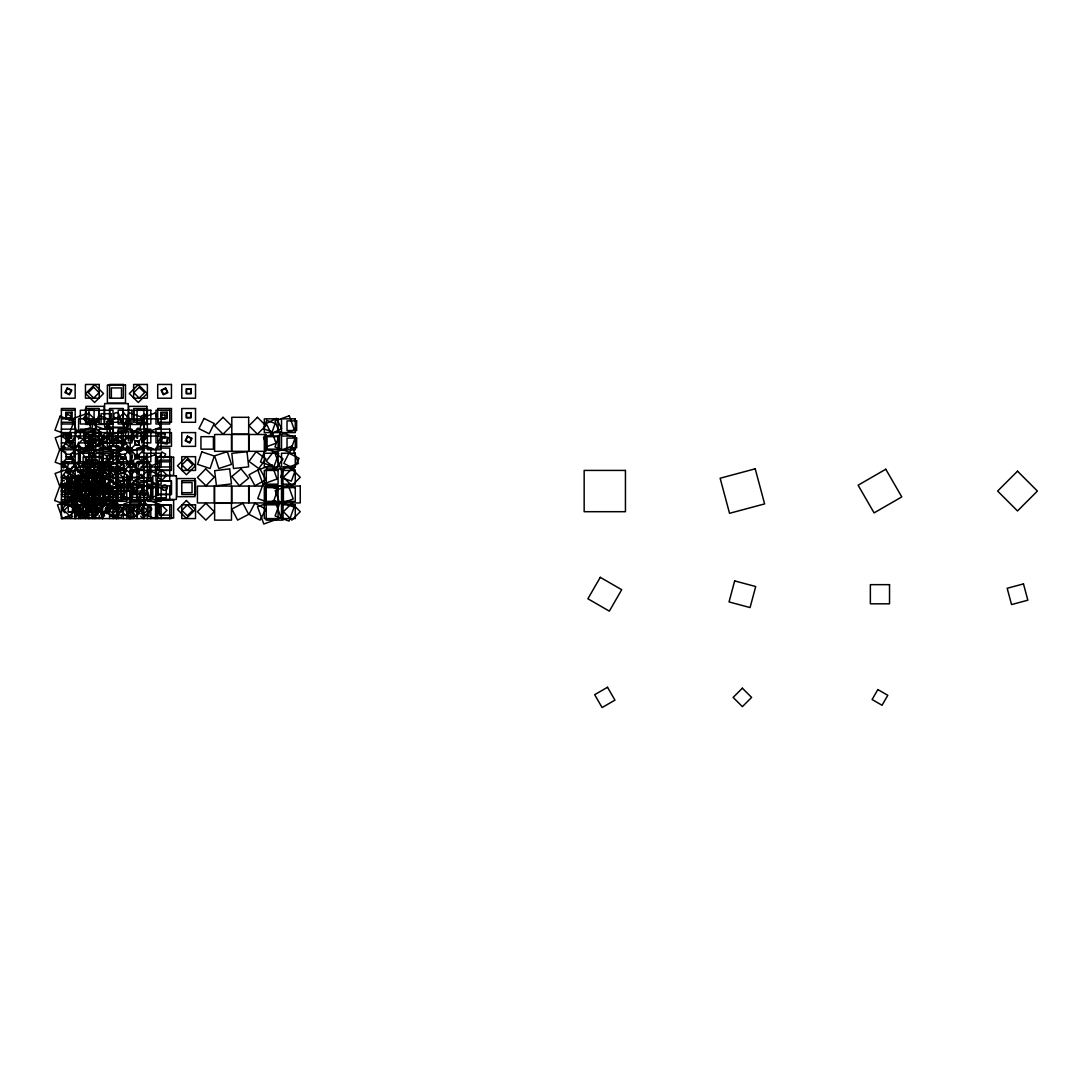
<?xml version="1.0" encoding="UTF-8"?>
<svg xmlns="http://www.w3.org/2000/svg" width="1092" height="1092" viewBox="0 0 1092 1092"><rect width="100%" height="100%" fill="white"/><g stroke="black" fill="none" stroke-linecap="round" stroke-linejoin="round"><path stroke-width="1.5" d="M75.02 485.503L75.157 477.3L69.792 473.245L65.643 471.853L61.398 477.3L69.601 480.084L75.02 485.503L69.601 490.922L64.182 485.503L69.601 480.084M88.78 444.239L88.916 436.036L90.732 439.516L90.732 449.658L83.361 449.658L77.942 444.239L83.361 438.807L88.78 444.239L83.361 449.658M116.298 485.462L110.824 479.716L105.091 485.189L110.551 490.922L116.298 485.462L116.434 477.3L113.827 469.137L108.258 463.69L102.812 469.26L108.395 474.706L113.827 469.137M102.812 469.26L102.812 444.239L108.231 438.807L113.65 444.239L108.231 449.658L102.812 444.239M116.298 510.278L110.592 504.954L105.269 510.66L110.974 515.97L116.298 510.278L116.434 491.059L135.749 490.922L141.168 485.503L135.749 480.084L130.33 485.503L135.749 490.922M67.39 487.482L68.264 487.387L67.404 487.36M86.254 473.355L85.545 472.973L85.708 473.71M93.803 481.34L93.789 480.289L94.24 481.231M66.953 479.852L67.281 476.057M94.253 490.922L89.053 484.193L95.782 478.992L100.996 485.722L94.253 490.922L76.986 490.922L75.157 491.059L75.02 492.874L64.892 492.874L61.398 491.059L64.182 485.503M102.675 463.554L88.916 463.554L88.916 449.795M130.33 510.373L135.749 504.954L141.168 510.373L135.749 515.793L130.33 510.373L130.194 491.059M75.43 517.144L76.126 508.572M101.706 473.559L102.402 464.987M89.053 510.278L94.758 504.954L100.068 510.66L94.376 515.97L89.053 510.278L89.053 503.371L99.904 503.371L102.675 504.818L110.592 504.954M67.417 479.92L66.653 479.538M81.463 505.5L82.542 496.969M95.181 485.244L96.41 476.726M71.349 516.625L72.686 508.135M105.146 473.983L106.484 465.492M118.236 490.922L118.236 480.794L116.434 477.3L120.352 472.891L121.212 467.99L112.94 461.739L112.94 451.597L126.099 443.898L134.999 454.6L134.999 458.736L126.112 468.85L125.252 473.751L130.194 477.3L130.33 485.503M67.909 472.29L68.277 470.42L68.277 511.698L73.887 512.653M100.068 510.66L102.675 518.577L105.269 510.66M65.943 438.697L66.789 436.145L71.908 437.837M71.048 440.404L70.202 442.956L66.366 441.673M71.185 453.603L69.792 457.766L65.643 456.374M65.643 471.853L67.022 467.704L61.398 463.554L66.243 459.09L71.089 459.09L75.157 463.554L77.082 468.564L81.968 475.375L88.78 470.502L83.907 463.69L77.082 468.564M69.792 473.245L71.185 469.082L75.157 463.554L78.638 461.739L94.076 461.834L94.076 448.075L80.317 448.075L80.317 461.834M113.65 444.239L116.434 436.036L122.29 445.795M72.714 442.956L77.327 430.262L91.605 435.462L86.404 449.74L72.14 444.54M69.219 462.08L67.54 466.721L55.146 462.216L59.651 449.836L65.848 452.088M70.352 458.981L71.485 455.883M79.334 475.634L77.75 479.975L87.892 483.66L91.578 473.532L81.45 469.833L80.385 472.74M72.468 505.255L78.187 489.53L60.893 483.237L54.6 500.532L71.895 506.825M72.236 513.554L77.095 500.204L90.445 505.064L85.586 518.413L75.198 514.646M125.321 439.598L121.826 449.222L112.203 445.713L115.711 436.104L122.113 438.438M113.199 474.57L112.162 477.436L122.168 481.067L125.812 471.075L115.807 467.431L114.251 471.717M132.173 455.76L129.498 463.117L136.841 465.793M141.933 441.345L146.301 429.32L161.329 434.793L155.869 449.822L142.342 444.894M138.315 466.325L139.912 461.916M141.51 511.807L146.069 499.262L160.169 504.395L155.037 518.509L140.936 513.377M105.091 485.189L102.675 491.059L99.904 492.519L89.053 492.519L88.916 491.059M76.658 504.163L80.03 496.259M97.734 485.981L101.133 478.078M77.942 444.239L75.157 449.795L71.089 454.245L66.243 454.245L61.398 449.795L67.39 440.09L61.398 436.036L143.939 436.036L143.939 518.577L141.168 510.373M88.78 451.597L78.638 451.597L69.287 445.795L75.157 436.036L83.361 438.807M128.378 490.922L128.378 480.794L136.077 467.635L125.348 459.09L120.502 459.09L116.434 463.554L108.258 463.69M135.749 480.084L143.939 477.3L137.988 473.341L143.939 463.554L139.134 458.736L134.999 458.736M102.675 449.795L100.86 449.658L100.86 439.516L102.675 436.036L108.231 438.807M75.02 510.373L75.157 518.577L76.972 515.096L76.972 504.954L69.601 504.954L64.182 510.373L69.601 515.793L75.02 510.373L69.601 504.954M110.974 515.97L116.434 518.577L118.236 515.096L118.236 504.954L116.434 504.818M90.581 463.786L90.677 474.051L87.155 480.562L87.251 490.827M86.814 483.21L96.765 488.957L91.018 498.907L81.067 493.161L86.814 483.21L90.172 481.476M109.582 494.54L109.923 495.222L109.923 494.362L123.314 494.499L123.314 480.739M72.495 501.76L77.614 494.853M100.15 487.373L105.269 480.48M142.997 514.837L147.243 510.278L141.55 504.954L136.227 510.66L139.653 513.841M120.461 451.556L123.737 448.211L129.306 453.658M133.77 438.315L139.216 432.732L144.786 438.179L141.523 441.523M126.044 457.002L123.86 459.227L119.397 454.873M66.039 461.315L61.575 465.779L63.8 468.018M68.277 459.077L70.516 456.838L79.457 465.779M67.431 461.616L64.182 464.864L69.601 470.283L75.02 464.864L71.772 461.616M66.353 473.013L69.601 469.765L75.02 475.184L69.601 480.603L64.182 475.184M72.754 472.495L78.337 466.898M85.408 474.679L69.028 491.059L88.916 510.947L108.804 491.059L88.916 471.171M139.134 458.736L139.134 454.6L143.939 449.795L139.134 444.976L134.999 444.976L125.348 454.245L120.502 454.245L116.434 449.795L108.231 449.658M120.393 441.987L130.194 436.036L134.999 440.854L139.134 440.854L143.939 436.036M72.754 516.175L70.516 518.413L68.277 516.175M74.993 513.936L79.457 509.459L70.516 500.518L61.575 509.459L64.919 512.817M121.717 473.778L126.303 469.41M138.288 461.206L133.497 465.779L139.203 471.758M136.05 464.55L139.489 461.274M141.51 470.283L147.243 464.823L141.783 459.09M142.615 475.348L152.184 466.229L143.066 456.647M105.078 504.954L99.372 510.278L104.682 515.97M106.975 513.841L110.388 510.66L107.193 507.234M69.028 498.58L75.484 492.888M102.279 489.339L108.722 483.647M85.831 473.3C79.579 477.463 76.208 486.718 81.067 493.161M99.372 473.873L106.101 468.673L111.302 475.402L104.573 480.603L100.409 475.225M123.724 467.444L113.513 475.348L104.627 463.868L116.121 454.982L118.086 457.534M91.018 498.907C79.675 506.784 66.298 493.584 66.967 481.749L71.253 481.572M104.013 491.755L111.411 487.373M66.325 494.826L73.724 490.472M90.199 481.749L78.774 488.342L86.2 501.201L99.058 493.775L91.632 480.93M87.415 472.263C94.089 468.25 102.252 468.782 109.555 470.42M116.298 503.371L105.446 503.371L102.675 504.818L94.758 504.954M64.182 510.373L61.398 504.818L64.892 503.002L75.02 503.002L75.157 504.818M141.168 485.503L143.939 491.059L140.459 492.874L140.459 503.002L143.939 504.818L135.749 504.954M76.276 493.502L83.92 489.571M93.912 492.56L101.556 488.615M106.47 487.605L106.525 488.383M130.194 504.818L128.378 504.954L128.378 515.096L130.194 518.577L135.749 515.793M88.916 504.818L87.101 504.954L87.101 515.096L88.916 518.577L94.376 515.97M108.395 474.706L95.782 478.992M105.31 494.471L113.377 491.496M64.36 490.69L72.441 487.728M65.315 447.324L59.473 449.454L55.228 437.769L66.912 433.524L70.625 443.734M68.236 446.259L71.157 445.195M73.382 455.036L88.629 449.481L94.745 466.27L77.955 472.372L72.413 457.111M127.068 438.342L136.541 434.903L137.688 438.056M63.8 470.311L55.064 473.478L59.842 486.582L72.932 481.818L68.168 468.714M122.905 449.767L106.265 455.828L111.766 470.966M141.141 447.529L128.501 452.129L126.781 447.392M95.004 473.955L104.668 470.434L105.678 473.191M113.827 471.921L118.373 470.27M121.403 469.178L124.433 468.072M138.943 468.018L129.416 471.485L132.309 479.429M105.419 481.108L98.526 483.62L95.509 475.334M134.466 480.439L142.41 477.545L141.25 474.378M105.009 501.76L94.963 505.419L98.103 514.032M70.052 515.806L62.449 518.577L57.467 504.886L71.157 499.904L76.14 513.595M101.488 514.428L108.668 511.807L107.098 507.507M137.619 515.383L128.965 518.536L123.71 504.108L138.138 498.853L140.24 504.627M75.157 518.577L75.157 408.517L61.398 408.517L61.398 518.577L69.601 515.793M81.968 475.375L75.157 477.3L76.89 480.657L76.986 490.922M77.832 475.225L66.68 478.228L76.071 513.308L111.152 503.903L101.761 468.823L81.026 474.378M106.129 497.461L114.564 495.823M63.186 486.336L71.635 484.739M74.638 488.67L83.115 487.25M94.717 494.881L103.194 493.447M92.015 481.012L97.652 481.381M106.511 500.6L115.097 500.204M83.907 463.69L88.916 463.554M118.973 446.15L107.262 446.259L107.084 427.859L125.484 427.682L125.58 437.715M111.166 448.211L100.901 448.307L100.996 458.572L111.261 458.476L111.179 449.672M90.677 474.051L100.942 473.955L102.675 477.3L110.824 479.716M91.66 475.266L83.292 475.348L83.115 456.947L101.515 456.77L101.706 475.17M76.89 480.657L89.476 480.535M61.398 410.237L75.157 410.237M99.236 410.237L112.995 410.237L112.995 446.737M61.398 418.837L75.157 418.837M109.555 418.837L95.796 418.837L95.796 432.596M112.995 418.837L126.754 418.837L126.754 432.596L78.597 432.596L78.597 418.837L92.356 418.837L92.356 432.596M147.379 418.837L161.138 418.837L161.138 432.596M61.398 422.276L75.157 422.276M99.236 422.276L85.476 422.276L85.476 408.517L99.236 408.517L99.236 423.996L112.995 423.996M109.555 422.276L123.314 422.276L123.314 408.517L109.555 408.517L109.555 449.795M147.379 422.276L133.62 422.276L133.62 408.517L147.379 408.517L147.379 449.795L161.138 449.795L161.138 436.036L147.379 436.036M61.398 423.996L75.157 423.996M61.398 429.156L75.157 429.156M112.995 429.156L99.236 429.156L99.236 446.355L85.476 446.355L85.476 432.596M93.939 430.971L83.797 430.971L83.797 441.1L93.939 441.1M61.398 432.596L75.157 432.596M90.732 439.516L100.86 439.516M125.048 441.1L118.291 441.1L118.291 430.971L128.419 430.971L128.419 441.1M61.398 442.915L75.157 442.915M80.317 442.915L94.076 442.915L94.076 429.156L80.317 429.156L80.317 438.329M99.236 442.915L112.995 442.915M121.212 442.915L131.914 442.915L131.914 429.156L118.154 429.156L118.154 442.915M61.398 446.355L64.455 446.355M72.099 446.355L75.157 446.355M109.555 446.355L118.728 446.355M141.264 446.355L147.379 446.355M61.398 448.075L75.157 448.075M111.466 448.075L99.236 448.075L99.236 479.211M61.398 449.795L143.939 449.795M89.053 449.931L102.539 449.931M102.812 451.597L112.94 451.597M72.099 453.235L75.157 453.235M114.524 453.235L119.11 453.235M134.999 454.6L139.134 454.6M65.984 456.674L75.157 456.674M99.236 456.674L85.476 456.674L85.476 470.42M109.555 456.674L123.314 456.674L123.314 470.42M135.149 456.674L147.379 456.674M169.642 460.155L159.514 460.155L159.514 470.283L169.642 470.283M61.398 461.834L75.157 461.834M99.236 461.834L112.995 461.834M137.06 461.834L150.819 461.834L150.819 448.075L137.06 448.075L137.06 458.777M169.738 461.834L155.979 461.834L155.979 448.075L169.738 448.075L169.738 480.739M89.053 463.404L102.539 463.404M61.398 463.554L143.939 463.554M61.398 466.994L67.513 466.994M72.099 466.994L75.157 466.994M78.597 466.994L94.076 466.994L94.076 480.739M119.11 466.994L95.796 466.994L95.796 453.235L109.555 453.235L109.555 518.577M127.327 466.994L136.295 466.994M140.882 466.994L169.738 466.994M61.398 470.42L126.754 470.42M130.194 470.42L171.458 470.42L171.458 456.674L157.698 456.674L157.698 470.42M61.398 477.3L143.939 477.3M132.61 477.777L152.307 477.777L152.307 497.474L132.61 497.474L132.61 482.705M61.398 480.739L64.455 480.739M67.513 480.739L72.099 480.739M89.489 480.739L80.317 480.739L80.317 466.994M91.591 480.739L97.707 480.739M99.236 480.739L105.351 480.739M108.408 480.739L112.995 480.739M115.67 480.739L130.385 480.739M136.677 480.739L133.62 480.739L133.62 494.499L147.379 494.499M140.568 480.603L150.819 480.739L150.819 466.994M85.613 480.876L88.984 480.876M92.356 480.876L97.406 480.876M66.571 482.555L73.328 482.555M181.914 482.555L192.042 482.555L192.042 492.697L181.914 492.697M61.398 484.179L75.157 484.179M109.555 484.179L95.796 484.179L95.796 470.42M130.194 484.179L143.939 484.179M147.379 484.179L161.138 484.179L161.138 470.42M61.398 485.899L75.157 485.899M99.236 485.899L112.995 485.899L112.995 501.378L126.754 501.378L126.754 487.619L112.995 487.619M80.453 486.036L93.939 486.036M99.372 487.36L110.224 487.36L110.224 498.211L100.928 498.211M61.398 487.619L75.157 487.619M109.555 487.619L95.796 487.619L95.796 501.378L109.555 501.378M130.194 487.619L143.939 487.619M147.379 487.619L166.257 487.714L166.257 497.843L156.115 497.843L156.115 487.714M61.398 491.059L143.939 491.059M100.996 485.722L102.675 491.059L105.446 492.519L116.298 492.519M64.892 492.697L75.02 492.697M130.33 492.874L147.243 493.052L147.243 482.2L136.404 482.2L136.404 493.052M85.613 494.362L99.099 494.362L99.099 482.568M61.398 494.499L75.157 494.499M99.236 494.499L85.476 494.499L85.476 480.739M104.627 497.474L124.324 497.474L124.324 477.777L104.627 477.777L104.627 492.547M64.892 497.843L75.02 497.843M80.562 499.426L104.149 499.426L104.149 475.825L80.562 475.825L80.453 499.522M61.398 499.658L75.157 499.658M100.764 499.658L112.995 499.658M99.768 499.904L83.292 499.904L83.292 518.018L101.419 518.018L101.419 499.904M61.398 501.378L75.157 501.378M130.194 501.378L143.939 501.378M130.33 503.002L140.459 503.002M61.398 504.818L171.458 504.818L171.458 518.577L61.398 518.577M76.972 504.954L97.42 504.954M118.236 504.954L128.378 504.954M138.875 504.954L149.017 504.954L149.017 515.096L142.26 515.096M169.642 504.954L159.514 504.954L159.514 515.096L169.642 515.096M68.277 511.698L109.555 511.698C111.384 503.822 111.712 494.799 106.675 487.974M76.972 515.096L97.42 515.096L97.42 506.647M118.236 515.096L128.378 515.096M110.551 490.922L116.434 491.059M69.601 490.922L75.157 491.059M75.785 512.858C88.52 515.533 105.201 501.897 96.765 488.957M106.429 503.849L114.988 504.545M62.79 477.573L71.362 478.323M74.584 483.565L83.101 484.793M94.731 497.324L103.249 498.553M105.992 507.289L114.483 508.64M68.987 474.406L71.813 474.87M141.851 452.511L146.738 453.371L145.878 458.271L140.991 457.412M121.212 467.99L126.112 468.85M120.352 472.891L125.252 473.751M89.312 479.893L81.218 477.723L75.58 498.757L96.615 504.395L102.252 483.36L92.547 480.767M67.022 436.745L71.185 438.124M65.643 440.909L69.792 442.287M67.022 467.704L71.185 469.082M134.179 454.832L138.588 456.429M75.935 478.842L83.838 482.241M94.008 499.89L101.897 503.275M136.077 467.635L139.885 469.533M134.179 471.444L137.988 473.341M67.39 440.09L71.198 441.987M65.493 443.898L69.287 445.795M99.44 482.022L105.501 486.5M92.397 470.406L92.888 469.697L92.356 484.179L78.597 484.179L78.597 475.006M79.484 475.566L85.231 479.825M92.602 502.293L97.202 505.705M138.329 514.032L133.593 509.623L142.424 500.163L151.884 508.981L143.052 518.441L140.691 516.243M135.995 440.486L139.339 443.762M132.487 440.69L129.02 437.291L138.056 428.037L147.311 437.073L141.66 442.861L150.819 442.915L150.819 429.156L137.06 429.156L137.06 438.329M134.794 442.942L137.114 445.208M66.039 470.256L69.397 473.614M127.395 470.556L131.763 475.143L126.03 480.603L120.57 474.87M81.504 471.266L87.196 477.709M90.636 504.422L96.328 510.865M121.048 461.356L124.993 466.461M86.132 438.534L84.302 435.954L95.878 427.682L104.149 439.257L92.574 447.529L87.974 441.1M85.231 468.564L89.612 475.962M88.22 506.169L92.602 513.568M86.473 478.419L90.418 486.063M87.415 496.068L91.359 503.712M124.201 440.09L126.099 443.898M89.353 466.598L92.329 474.665M85.504 507.466L88.479 515.533M123.901 439.503L125.635 444.239M124.556 454.313L126.208 458.845M127.314 461.875L128.965 466.421M141.291 507.507L143.393 513.281M106.675 475.948L108.19 480.098M93.68 465.41L95.318 473.86M82.514 508.271L84.152 516.707M85.039 496.887L86.555 505.35M91.305 476.781L92.724 485.257M98.062 464.878L98.457 473.464M79.375 508.654L79.771 517.239M88.78 470.502L89.053 484.193M125.621 441.059L125.648 444.403M100.846 463.69L100.942 473.955M92.315 470.243L92.41 480.507M87.305 470.283L87.21 460.032L97.475 459.923L97.57 470.188L82.05 470.338L82.146 480.603M169.738 504.818L169.738 518.577M161.138 466.994L161.138 453.235L147.379 453.235L147.379 501.378L161.138 501.378L161.138 487.619M161.138 504.818L161.138 518.577M157.698 432.596L157.698 446.355L171.458 446.355L171.458 432.596L130.194 432.596L130.194 418.837L143.939 418.837L143.939 432.596M157.698 480.739L157.698 494.499L171.458 494.499L171.458 480.739L155.979 480.739L155.979 466.994M157.698 504.818L157.698 518.577M155.979 504.818L155.979 518.577M150.819 504.818L150.819 518.577M150.682 499.522L150.682 486.036L137.21 486.036L137.21 499.522M149.017 470.475L149.017 480.603M147.379 504.818L147.379 518.577M139.134 440.854L139.134 444.976M138.875 470.475L138.875 480.603M138.875 506.647L138.875 513.404M137.06 468.523L137.06 479.211M137.06 506.347L137.06 518.577M134.999 440.854L134.999 444.976M133.62 432.596L133.62 438.711M133.62 461.261L133.62 465.847M133.62 504.818L133.62 518.577M131.914 466.994L131.914 480.739M131.914 504.818L131.914 518.577M130.194 436.036L130.194 518.577M126.754 436.036L126.754 439.093M126.754 446.737L126.754 449.795M126.754 460.879L126.754 465.465M126.754 475.006L126.754 484.179L112.995 484.179L112.995 474.624M126.754 504.818L126.754 518.577M125.348 454.245L125.348 459.09M123.314 432.596L123.314 446.355M123.314 504.818L123.314 518.577M123.178 408.654L123.178 422.14M121.499 398.061L121.499 387.933L111.357 387.933L111.357 398.061M120.502 454.245L120.502 459.09M118.154 466.994L118.154 480.739M118.154 504.818L118.154 518.577M116.434 436.036L116.434 518.577M112.995 449.604L112.995 463.936M112.995 466.994L112.995 471.567M112.995 504.818L112.995 518.577M112.858 429.293L112.858 442.779L99.372 442.779L99.372 429.293M109.691 408.654L109.691 422.14M105.446 492.519L105.446 503.371M102.675 436.036L102.675 518.577M99.904 492.519L99.904 503.371M99.372 488.902L99.372 498.211M99.236 482.268L99.236 499.658M99.236 507.876L99.236 512.462M99.236 515.52L99.236 518.577M95.796 436.036L95.796 449.795M95.796 504.818L95.796 518.577M94.076 504.818L94.076 518.577M92.356 436.036L92.356 449.795M92.356 466.994L92.356 453.235L78.597 453.235L78.597 465.465M92.356 518.577L92.356 504.818L92.26 513.404M88.916 436.036L88.916 518.577M88.78 491.195L88.78 504.681M87.292 504.954L87.292 515.096M85.476 504.818L85.476 518.577M82.132 504.954L82.132 515.096M80.317 504.818L80.317 518.577M78.638 451.597L78.638 461.739M78.597 436.036L78.597 439.093M78.597 442.151L78.597 449.795M78.597 504.818L78.597 518.577M75.293 491.195L75.293 504.681M71.089 454.245L71.089 459.09M66.243 454.245L66.243 459.09M64.892 482.555L64.892 503.002M105.528 438.725A2.757 2.757 0 0 1 103.876 434.439A2.757 2.757 0 0 1 108.463 434.602A2.757 2.757 0 0 1 106.497 438.752M91.209 490.131A2.757 2.757 0 0 1 90.459 485.626A2.757 2.757 0 0 1 94.908 486.595A2.757 2.757 0 0 1 92.356 490.376M105.241 473.327A4.081 4.081 0 0 1 105.651 466.53A4.081 4.081 0 0 1 111.739 469.574A4.081 4.081 0 0 1 106.538 473.983M96.697 506.019A2.771 2.771 0 0 1 94.472 502.361A2.771 2.771 0 0 1 98.485 500.873A2.771 2.771 0 0 1 99.195 505.091M266.366 468.877L266.216 485.585L282.91 485.735L283.06 469.028L266.366 468.877M67.472 472.263L68.332 472.358L67.472 472.235M69.711 512.025L70.571 512.121L69.724 511.971M70.639 494.212L71.499 494.307L70.652 494.116M76.208 499.331L77.068 499.413L76.235 499.235M77.245 512.926L78.105 512.994L77.245 512.899M78.133 486.036L79.266 486.117L78.133 486.036M80.303 478.815L81.163 478.91L80.317 478.76M80.016 493.093C82.446 496.655 82.146 489.516 80.016 493.093M83.347 501.283L84.466 501.365L83.347 501.242M84.043 511.984C86.5 515.97 86.473 508.094 84.043 511.984M84.753 512.039L85.613 512.134L84.767 511.971M85.763 483.142C88.206 486.732 87.838 479.497 85.763 483.142M89.967 498.839C92.37 502.416 92.165 495.222 89.967 498.839M91.578 508.79L92.424 508.886L91.578 508.736M95.714 488.888C98.376 492.328 97.625 485.285 95.714 488.807M96.669 503.248L97.516 503.33L96.683 503.153M99.044 469.082C101.419 472.932 101.542 465.356 99.044 469.082M98.567 496.014L99.686 496.137L98.58 495.932M99.727 469.137L100.573 469.246L99.741 469.041M100.696 482.855L101.556 482.937L100.71 482.787M107.262 470.038L108.122 470.12L107.262 469.997M109.487 509.8L110.347 509.896L109.5 509.746M110.388 502.279L111.248 502.334L110.388 502.238M161.739 436.35L160.579 442.929L167.158 444.075L168.318 437.496L161.739 436.35M162.49 437.046L161.63 441.932L166.516 442.792L167.376 437.906L162.49 437.046M734.67 580.903L729.033 601.938L750.067 607.575L755.705 586.54L734.67 580.903M201.774 451.856L197.597 464.359L210.101 468.536L214.278 456.033L201.774 451.856M60.046 416.229L54.982 430.139L68.892 435.203L73.942 421.294L60.046 416.229M98.676 415.506L94.936 425.771L105.201 429.511L108.941 419.246L98.676 415.506M94.321 451.037L89.421 464.523L102.894 469.423L107.808 455.937L94.321 451.037M95.141 481.408L89.066 498.102L105.76 504.176L111.834 487.482L95.141 481.408M129.02 412.599L123.683 427.245L138.343 432.582L143.666 417.922L129.02 412.599M115.479 506.046L112.312 514.728L121.007 517.895L124.16 509.2L115.479 506.046M128.788 482.541L123.778 496.273L137.51 501.269L142.506 487.537L128.788 482.541M149.986 471.021L146.642 480.221L155.842 483.565L159.186 474.365L149.986 471.021M266.735 420.379L263.663 428.815L272.099 431.886L275.17 423.45L266.735 420.379M265.397 448.621L260.538 461.971L273.887 466.83L278.747 453.48L265.397 448.621M280.398 432.077L274.979 446.969L289.871 452.388L295.29 437.496L280.398 432.077M263.172 483.824L257.794 498.58L272.563 503.958L277.941 489.202L263.172 483.824M284.521 466.489L280.603 477.245L291.359 481.163L295.277 470.406L284.521 466.489M280.166 502.02L275.088 515.984L289.052 521.061L294.13 507.098L280.166 502.02M67.24 387.96L64.96 392.519L69.519 394.799L71.799 390.24L67.24 387.96M67.39 388.506L65.493 392.301L69.287 394.212L71.198 390.404L67.39 388.506M67.39 414.291L65.493 418.1L69.287 420.01L71.198 416.202L67.39 414.291M161.875 452.156L159.978 455.965L163.786 457.862L165.684 454.054L161.875 452.156M187.469 436.158L185.176 440.718L189.749 442.997L192.028 438.438L187.469 436.158M187.674 436.677L185.763 440.486L189.571 442.397L191.482 438.588L187.674 436.677M204.04 418.441L198.949 428.637L209.145 433.742L214.25 423.532L204.04 418.441M288.902 453.207L283.811 463.404L294.007 468.509L299.112 458.299L288.902 453.207M254.818 503.275L249.017 514.318L260.06 520.12L265.861 509.077L254.818 503.275M84.384 474.16L72.017 495.591L93.448 507.971L105.815 486.527L84.384 474.16M600.272 577.34L587.892 598.771L609.336 611.138L621.703 589.707L600.272 577.34M877.845 689.571L872.098 699.522L882.049 705.268L887.796 695.317L877.845 689.571M256.129 451.678L249.017 461.411L258.749 468.536L265.861 458.804L256.129 451.678M273.56 451.678L266.216 461.193L275.716 468.536L283.06 459.022L273.56 451.678M126.071 504.954L120.748 510.66L126.454 515.97L131.763 510.278L126.071 504.954M205.705 468.877L197.42 477.45L205.992 485.735L214.278 477.163L205.705 468.877M94.594 384.616L85.64 393.557L94.594 402.511L103.535 393.557L94.594 384.616M93.68 387.223L88.261 392.642L93.68 398.061L99.099 392.642L93.68 387.223M88.52 413.022L83.101 418.441L88.52 423.86L93.939 418.441L88.52 413.022M138.274 384.616L129.32 393.557L138.274 402.511L147.215 393.557L138.274 384.616M139.189 387.223L133.77 392.642L139.189 398.061L144.608 392.642L139.189 387.223M123.71 413.022L118.291 418.441L123.71 423.86L129.129 418.441L123.71 413.022M88.916 481.831L79.675 491.059L88.916 500.3L98.157 491.059L88.916 481.831M161.534 469.765L156.115 475.184L161.534 480.603L166.967 475.184L161.534 469.765M223.041 417.294L214.619 425.716L223.041 434.138L231.477 425.716L223.041 417.294M186.418 456.838L177.477 465.779L186.418 474.733L195.372 465.779L186.418 456.838M187.333 459.445L181.914 464.864L187.333 470.283L192.752 464.864L187.333 459.445M161.534 504.954L156.115 510.373L161.534 515.793L166.967 510.373L161.534 504.954M257.439 417.294L249.017 425.716L257.439 434.138L265.861 425.716L257.439 417.294M186.418 500.518L177.477 509.459L186.418 518.413L195.372 509.459L186.418 500.518M187.333 504.954L181.914 510.373L187.333 515.793L192.752 510.373L187.333 504.954M205.856 503.275L197.42 511.698L205.856 520.12L214.278 511.698L205.856 503.275M291.837 468.877L283.401 477.3L291.837 485.735L300.259 477.3L291.837 468.877M291.837 503.275L283.401 511.698L291.837 520.12L300.259 511.698L291.837 503.275M742.369 688.178L733.142 697.419L742.369 706.647L751.61 697.419L742.369 688.178M1017.512 471.171L997.624 491.059L1017.512 510.947L1037.4 491.059L1017.512 471.171M114.51 500.163L105.05 508.981L113.882 518.441L123.341 509.623L114.51 500.163M115.383 504.954L109.691 510.278L115.001 515.97L120.707 510.66L115.383 504.954M241.059 468.877L231.818 476.481L239.421 485.735L248.676 478.132L241.059 468.877M116.421 458.353L109.691 463.554L114.892 470.283L121.621 465.083L116.421 458.353M94.226 432.732L87.401 437.605L92.274 444.417L99.099 439.544L94.226 432.732M89.066 448.211L82.241 453.084L87.114 459.896L93.939 455.023L89.066 448.211M94.772 469.232L67.09 485.217L83.074 512.885L110.742 496.915L94.772 469.232M885.789 469.232L858.107 485.217L874.091 512.885L901.774 496.915L885.789 469.232M607.521 687.278L594.662 694.703L602.088 707.548L614.946 700.136L607.521 687.278M259.978 468.877L249.017 474.761L254.9 485.735L265.861 479.852L259.978 468.877M242.874 503.275L231.818 509.077L237.619 520.12L248.676 514.318L242.874 503.275M165.615 387.96L161.056 390.24L163.336 394.799L167.895 392.519L165.615 387.96M165.465 388.506L161.657 390.404L163.568 394.212L167.376 392.301L165.465 388.506M144.84 414.291L141.032 416.202L142.929 420.01L146.738 418.1L144.84 414.291M276.44 418.441L266.243 423.532L271.335 433.742L281.545 428.637L276.44 418.441M85.777 413.95L72.209 418.891L77.15 432.459L90.718 427.518L85.777 413.95M120.052 416.707L106.62 421.594L111.507 435.025L124.938 430.139L120.052 416.707M100.669 431.818L89.694 435.817L93.694 446.792L104.668 442.792L100.669 431.818M155.228 413.008L140.909 418.222L146.123 432.541L160.442 427.341L155.228 413.008M155.214 454.709L146.724 457.807L149.809 466.284L158.299 463.199L155.214 454.709M83.361 483.565L72.522 487.523L76.467 498.362L87.305 494.417L83.361 483.565M289.243 415.765L275.061 420.925L280.221 435.107L294.403 429.948L289.243 415.765M119.233 486.65L106.729 491.195L111.275 503.712L123.792 499.153L119.233 486.65M272.727 434.111L263.582 437.442L266.912 446.587L276.058 443.256L272.727 434.111M155.555 486.049L146.683 489.271L149.904 498.143L158.777 494.908L155.555 486.049M292.096 446.137L274.706 452.47L281.026 469.86L298.43 463.527L292.096 446.137M271.935 464.933L257.876 470.051L262.995 484.111L277.054 478.992L271.935 464.933M288.425 485.708L275.157 490.526L279.989 503.794L293.243 498.962L288.425 485.708M274.788 500.464L257.521 506.743L263.8 524.01L281.067 517.731L274.788 500.464M227.341 451.678L214.619 455.814L218.755 468.536L231.477 464.4L227.341 451.678M94.881 480.739L78.583 485.094L82.951 501.392L99.249 497.024L94.881 480.739M755.214 468.823L720.133 478.228L729.538 513.308L764.618 503.903L755.214 468.823M1023.477 583.906L1007.179 588.274L1011.547 604.572L1027.845 600.204L1023.477 583.906M229.648 468.877L214.619 470.707L216.448 485.735L231.477 483.906L229.648 468.877M246.983 451.678L231.818 453.371L233.497 468.536L248.676 466.844L246.983 451.678M121.485 432.732L111.22 432.828L111.316 443.093L121.581 442.997L121.485 432.732M75.157 384.452L61.398 384.452L61.398 398.198L75.157 398.198L75.157 384.452M99.236 384.452L85.476 384.452L85.476 398.198L99.236 398.198L99.236 384.452M123.314 384.452L109.555 384.452L109.555 398.198L123.314 398.198L123.314 384.452M147.379 384.452L133.62 384.452L133.62 398.198L147.379 398.198L147.379 384.452M171.458 384.452L157.698 384.452L157.698 398.198L171.458 398.198L171.458 384.452M195.536 384.452L181.777 384.452L181.777 398.198L195.536 398.198L195.536 384.452M125.484 384.998L107.371 384.998L107.371 403.125L125.484 403.125L125.484 384.998M191.059 388.916L186.241 388.916L186.241 393.734L191.059 393.734L191.059 388.916M190.718 389.257L186.595 389.257L186.595 393.393L190.718 393.393L190.718 389.257M128.228 403.603L104.627 403.603L104.627 427.19L128.228 427.19L128.228 403.603M104.149 406.347L86.036 406.347L86.036 424.46L104.149 424.46L104.149 406.347M146.819 406.347L128.706 406.347L128.706 424.46L146.819 424.46L146.819 406.347M171.458 408.517L157.698 408.517L157.698 422.276L171.458 422.276L171.458 408.517M195.536 408.517L181.777 408.517L181.777 422.276L195.536 422.276L195.536 408.517M94.076 410.237L80.317 410.237L80.317 423.996L94.076 423.996L94.076 410.237M131.914 410.237L118.154 410.237L118.154 423.996L131.914 423.996L131.914 410.237M150.819 410.237L137.06 410.237L137.06 423.996L150.819 423.996L150.819 410.237M169.738 410.237L155.979 410.237L155.979 423.996L169.738 423.996L169.738 410.237M99.099 410.333L88.957 410.333L88.957 420.461L99.099 420.461L99.099 410.333M143.898 410.333L133.77 410.333L133.77 420.461L143.898 420.461L143.898 410.333M72.113 412.203L65.725 412.203L65.725 418.591L72.113 418.591L72.113 412.203M167.144 412.203L160.742 412.203L160.742 418.591L167.144 418.591L167.144 412.203M71.089 412.981L66.243 412.981L66.243 417.813L71.089 417.813L71.089 412.981M166.612 412.981L161.78 412.981L161.78 417.813L166.612 417.813L166.612 412.981M191.059 412.994L186.241 412.994L186.241 417.813L191.059 417.813L191.059 412.994M190.718 413.336L186.595 413.336L186.595 417.458L190.718 417.458L190.718 413.336M111.179 413.718L101.051 413.718L101.051 423.86L111.179 423.86L111.179 413.718M164.919 415.056L160.797 415.056L160.797 419.178L164.919 419.178L164.919 415.056M248.676 417.294L231.818 417.294L231.818 434.138L248.676 434.138L248.676 417.294M278.078 418.837L264.319 418.837L264.319 432.596L278.078 432.596L278.078 418.837M295.277 418.837L281.518 418.837L281.518 432.596L295.277 432.596L295.277 418.837M296.642 420.898L287.019 420.898L287.019 430.535L296.642 430.535L296.642 420.898M169.738 429.156L155.979 429.156L155.979 442.915L169.738 442.915L169.738 429.156M195.536 432.596L181.777 432.596L181.777 446.355L195.536 446.355L195.536 432.596M71.089 433.62L66.243 433.62L66.243 438.452L71.089 438.452L71.089 433.62M145.987 433.62L141.141 433.62L141.141 438.452L145.987 438.452L145.987 433.62M164.919 433.974L160.797 433.974L160.797 438.097L164.919 438.097L164.919 433.974M231.477 434.493L214.619 434.493L214.619 451.337L231.477 451.337L231.477 434.493M248.676 434.493L231.818 434.493L231.818 451.337L248.676 451.337L248.676 434.493M265.861 434.493L249.017 434.493L249.017 451.337L265.861 451.337L265.861 434.493M278.078 436.036L264.319 436.036L264.319 449.795L278.078 449.795L278.078 436.036M295.277 436.036L281.518 436.036L281.518 449.795L295.277 449.795L295.277 436.036M213.431 436.677L200.942 436.677L200.942 449.153L213.431 449.153L213.431 436.677M279.538 436.677L267.062 436.677L267.062 449.153L279.538 449.153L279.538 436.677M296.642 438.097L287.019 438.097L287.019 447.734L296.642 447.734L296.642 438.097M131.914 448.075L118.154 448.075L118.154 461.834L131.914 461.834L131.914 448.075M278.078 453.235L264.319 453.235L264.319 466.994L278.078 466.994L278.078 453.235M295.277 453.235L281.518 453.235L281.518 466.994L295.277 466.994L295.277 453.235M195.536 456.674L181.777 456.674L181.777 470.42L195.536 470.42L195.536 456.674M173.642 457.234L155.514 457.234L155.514 475.348L173.642 475.348L173.642 457.234M278.078 470.42L264.319 470.42L264.319 484.179L278.078 484.179L278.078 470.42M295.277 470.42L281.518 470.42L281.518 484.179L295.277 484.179L295.277 470.42M625.443 470.42L584.165 470.42L584.165 511.698L625.443 511.698L625.443 470.42M176.372 475.825L152.784 475.825L152.784 499.426L176.372 499.426L176.372 475.825M80.071 478.569L61.957 478.569L61.957 496.683L80.071 496.683L80.071 478.569M194.977 478.569L176.863 478.569L176.863 496.683L194.977 496.683L194.977 478.569M195.536 480.739L181.777 480.739L181.777 494.499L195.536 494.499L195.536 480.739M171.321 480.876L157.835 480.876L157.835 494.362L171.321 494.362L171.321 480.876M98.498 481.476L79.334 481.476L79.334 500.641L98.498 500.641L98.498 481.476M120.543 482.2L109.691 482.2L109.691 493.052L120.543 493.052L120.543 482.2M94.076 485.899L80.317 485.899L80.317 499.658L94.076 499.658L94.076 485.899M131.914 485.899L118.154 485.899L118.154 499.658L131.914 499.658L131.914 485.899M150.819 485.899L137.06 485.899L137.06 499.658L150.819 499.658L150.819 485.899M169.738 485.899L155.979 485.899L155.979 499.658L169.738 499.658L169.738 485.899M214.278 486.077L197.42 486.077L197.42 502.934L214.278 502.934L214.278 486.077M231.477 486.077L214.619 486.077L214.619 502.934L231.477 502.934L231.477 486.077M248.676 486.077L231.818 486.077L231.818 502.934L248.676 502.934L248.676 486.077M265.861 486.077L249.017 486.077L249.017 502.934L265.861 502.934L265.861 486.077M283.06 486.077L266.216 486.077L266.216 502.934L283.06 502.934L283.06 486.077M300.259 486.077L283.401 486.077L283.401 502.934L300.259 502.934L300.259 486.077M131.763 487.36L120.925 487.36L120.925 498.211L131.763 498.211L131.763 487.36M92.356 487.619L78.597 487.619L78.597 501.378L92.356 501.378L92.356 487.619M278.078 487.619L264.319 487.619L264.319 501.378L278.078 501.378L278.078 487.619M295.277 487.619L281.518 487.619L281.518 501.378L295.277 501.378L295.277 487.619M173.642 499.904L155.514 499.904L155.514 518.018L173.642 518.018L173.642 499.904M231.477 503.275L214.619 503.275L214.619 520.12L231.477 520.12L231.477 503.275M283.06 503.275L266.216 503.275L266.216 520.12L283.06 520.12L283.06 503.275M195.536 504.818L181.777 504.818L181.777 518.577L195.536 518.577L195.536 504.818M278.078 504.818L264.319 504.818L264.319 518.577L278.078 518.577L278.078 504.818M295.277 504.818L281.518 504.818L281.518 518.577L295.277 518.577L295.277 504.818M889.53 584.657L870.365 584.657L870.365 603.821L889.53 603.821L889.53 584.657M142.574 495.167A2.757 2.757 0 0 0 146.697 492.779A2.757 2.757 0 0 0 142.574 490.404A2.757 2.757 0 0 0 142.574 495.167M85.818 495.167A2.757 2.757 0 0 0 89.954 492.779A2.757 2.757 0 0 0 85.818 490.404A2.757 2.757 0 0 0 85.818 495.167M115.056 417.786A2.757 2.757 0 0 0 119.178 415.397A2.757 2.757 0 0 0 115.056 413.022A2.757 2.757 0 0 0 115.056 417.786M163.199 490.008A2.757 2.757 0 0 0 167.335 487.619A2.757 2.757 0 0 0 163.199 485.244A2.757 2.757 0 0 0 163.199 490.008M82.924 503.016A1.952 1.952 0 0 0 85.858 501.324A1.952 1.952 0 0 0 82.924 499.645A1.952 1.952 0 0 0 82.924 503.016M88.875 502.634A4.3 4.3 0 0 0 95.318 498.907A4.3 4.3 0 0 0 88.875 495.195A4.3 4.3 0 0 0 88.875 502.634M89.954 512.366A4.081 4.081 0 0 0 96.082 508.831A4.081 4.081 0 0 0 89.954 505.282A4.081 4.081 0 0 0 89.954 512.366M85.968 484.671A1.679 1.679 0 0 0 88.493 483.21A1.679 1.679 0 0 0 85.968 481.763A1.679 1.679 0 0 0 85.968 484.671"/></g></svg>
